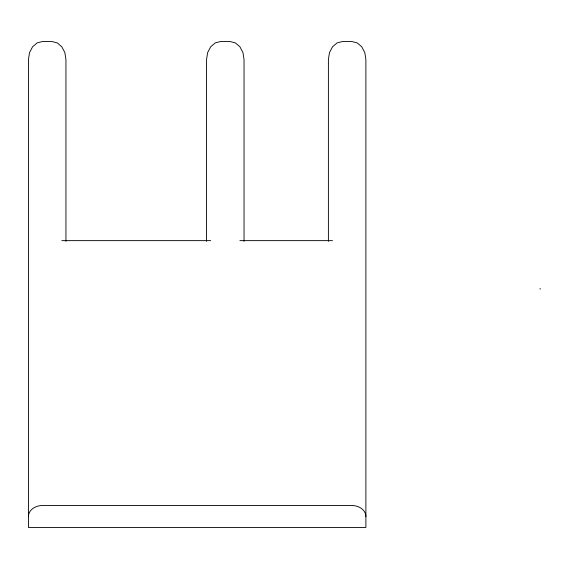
<?xml version="1.0" encoding="UTF-8"?>
<svg xmlns="http://www.w3.org/2000/svg" width="569" height="569" viewBox="0 0 569 569"><rect width="100%" height="100%" fill="white"/><g stroke="black" fill="none" stroke-linecap="round" stroke-linejoin="round"><path stroke-width="0.85" d="M61.829 240.637L210.665 240.637M239.919 240.637L332.516 240.637M539.803 288.86L540.55 288.86M328.398 241.398L328.398 59.539L329.465 52.647L332.516 46.807L337.076 42.903L342.46 41.53L351.834 41.53L357.211 42.903L361.77 46.807L364.821 52.647L365.888 59.539L365.888 527.47L28.45 527.47L28.45 59.539L29.517 52.647L32.568 46.807L37.127 42.903L42.511 41.53L51.886 41.53L57.263 42.903L61.829 46.807L64.873 52.647L65.94 59.539L65.94 241.398M244.037 241.398L244.037 59.539L242.97 52.647L239.919 46.807L235.36 42.903L229.976 41.53L220.601 41.53L215.224 42.903L210.665 46.807L207.614 52.647L206.547 59.539L206.547 241.398M365.888 516.488A14.061 10.982 0 0 0 351.834 505.507L42.511 505.507A14.061 10.982 0 0 0 28.45 516.488"/></g></svg>
